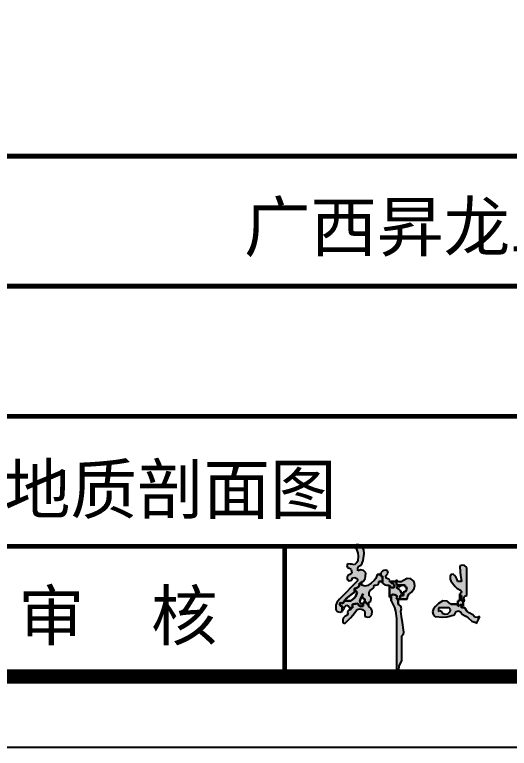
# Model space of a CAD drawing. Header units: millimetres. Extents: x -255 to 9196, y 129 to 426.
# Drawn here: x 6906.5 to 6941.5, y 129.3 to 181.1 of the extents above; entities that cross this region are included whole.
import ezdxf
from ezdxf.enums import TextEntityAlignment as Align

# ---------------------------------------------------------------- set-up
doc = ezdxf.new("R2010")
doc.units = ezdxf.units.MM
doc.layers.add('不打印', color=7, linetype='Continuous', plot=False)
doc.layers.add('地质-图框', color=7, linetype='Continuous')
doc.styles.add('LZ_PMT_LINE', font='', dxfattribs={"height": 2})
doc.styles.get("Standard").update_dxf_attribs({"font": 'simfang.ttf', "height": 2.5})
doc.styles.get('LZ_PMT_LINE').set_extended_font_data('SimSun')

# ---------------------------------------------------------------- blocks, each defined once
blk = doc.blocks.new('zhengyi')
h = blk.add_hatch(color=256)
h.dxf.hatch_style = 1
h.paths.add_polyline_path([(256.6931, 181.627), (256.7081, 181.638), (256.7147, 181.6434), (256.7166, 181.6509), (256.7133, 181.6588), (256.7264, 181.6573), (256.735, 181.6602), (256.7446, 181.6692), (256.7446, 181.6734), (256.7446, 181.6755), (256.7446, 181.6797), (256.7654, 181.6797), (256.7654, 181.7109), (256.7613, 181.7109), (256.7592, 181.7109), (256.755, 181.7109), (256.755, 181.7213), (256.7342, 181.7213), (256.7253, 181.6975), (256.7171, 181.6857), (256.6977, 181.6692), (256.679, 181.6554), (256.6628, 181.6525), (256.6404, 181.6588), (256.6404, 181.6692), (256.63, 181.6692), (256.6264, 181.6519), (256.6161, 181.6415), (256.5987, 181.638), (256.5987, 181.6276), (256.6092, 181.6276), (256.6068, 181.6236), (256.6097, 181.6176), (256.6144, 181.6171), (256.6071, 181.5928), (256.5983, 181.5802), (256.5779, 181.5651), (256.5466, 181.5651), (256.5362, 181.5651), (256.5352, 181.5558), (256.5234, 181.5499), (256.5154, 181.5546), (256.5106, 181.5466), (256.5165, 181.5348), (256.5258, 181.5338), (256.5258, 181.513), (256.5362, 181.513), (256.5387, 181.5219), (256.5409, 181.5264), (256.5466, 181.5338), (256.5547, 181.5386), (256.5665, 181.5326), (256.5675, 181.5234), (256.5883, 181.5234), (256.5883, 181.5317), (256.5883, 181.5359), (256.5883, 181.5442), (256.6007, 181.5469), (256.607, 181.5479), (256.6196, 181.5494), (256.6259, 181.537), (256.6371, 181.5314), (256.6508, 181.5338), (256.6508, 181.5442), (256.6404, 181.5442), (256.633, 181.5545), (256.6316, 181.5633), (256.6352, 181.5755), (256.6414, 181.588), (256.6443, 181.5937), (256.6436, 181.5957), (256.6508, 181.6067), (256.6446, 181.5942), (256.6443, 181.5937), (256.6489, 181.58), (256.6612, 181.5755), (256.6612, 181.5546), (256.6717, 181.5546), (256.6717, 181.5505), (256.6717, 181.5484), (256.6717, 181.5442), (256.6821, 181.5442), (256.6821, 181.5546), (256.6966, 181.563), (256.6993, 181.5846), (256.6873, 181.5963), (256.6871, 181.6149)])
h.paths.add_polyline_path([(256.6664, 181.7317), (256.6531, 181.7455), (256.6375, 181.749), (256.6196, 181.7422), (256.6185, 181.7589), (256.6254, 181.7711), (256.6404, 181.7786), (256.6503, 181.8046), (256.6535, 181.8187), (256.656, 181.8463), (256.6549, 181.8678), (256.6476, 181.881), (256.63, 181.8932), (256.6219, 181.9001), (256.6087, 181.8975), (256.6039, 181.888), (256.6016, 181.884), (256.6045, 181.8781), (256.6092, 181.8776), (256.6189, 181.8476), (256.6211, 181.831), (256.6196, 181.7995), (256.6112, 181.7911), (256.6071, 181.787), (256.5987, 181.7786), (256.5822, 181.7817), (256.5738, 181.7827), (256.5571, 181.7838), (256.553, 181.7734), (256.5573, 181.7625), (256.5675, 181.7578), (256.5804, 181.7507), (256.5831, 181.7317), (256.5727, 181.7213), (256.5602, 181.715), (256.5547, 181.7038), (256.5571, 181.6901), (256.5681, 181.6829), (256.5838, 181.6881), (256.5883, 181.7005), (256.6021, 181.7029), (256.6132, 181.6973), (256.6196, 181.6849), (256.5758, 181.6411), (256.5539, 181.6192), (256.5102, 181.5755), (256.4943, 181.5544), (256.4893, 181.5393), (256.4893, 181.513), (256.4988, 181.5011), (256.5115, 181.4975), (256.5258, 181.5025), (256.5258, 181.5338), (256.5165, 181.5348), (256.5106, 181.5466), (256.5154, 181.5546), (256.5234, 181.5499), (256.5352, 181.5558), (256.5362, 181.5651), (256.5466, 181.5651), (256.5466, 181.5755), (256.5675, 181.5921), (256.5779, 181.6005), (256.5987, 181.6171), (256.5987, 181.6276), (256.5987, 181.638), (256.6161, 181.6415), (256.6264, 181.6519), (256.63, 181.6692), (256.6404, 181.6692), (256.6404, 181.6797), (256.6446, 181.6797), (256.6467, 181.6797), (256.6508, 181.6797), (256.6621, 181.6982), (256.6657, 181.71)])
h.paths.add_polyline_path([(256.6985, 181.5185), (256.6821, 181.5338), (256.6821, 181.5442), (256.6717, 181.5442), (256.6717, 181.5484), (256.6717, 181.5505), (256.6717, 181.5546), (256.6508, 181.5546), (256.6508, 181.5442), (256.6508, 181.5338), (256.6371, 181.5314), (256.6259, 181.537), (256.6196, 181.5494), (256.607, 181.5479), (256.6007, 181.5469), (256.5883, 181.5442), (256.5883, 181.5359), (256.5883, 181.5317), (256.5883, 181.5234), (256.5779, 181.5234), (256.5779, 181.513), (256.5689, 181.5105), (256.5644, 181.5083), (256.5571, 181.5025), (256.5595, 181.4888), (256.5539, 181.4776), (256.5414, 181.4713), (256.5323, 181.4618), (256.5294, 181.4531), (256.531, 181.44), (256.5326, 181.4336), (256.5415, 181.4307), (256.5466, 181.4348), (256.5751, 181.4648), (256.5887, 181.4805), (256.6144, 181.513), (256.6331, 181.5171), (256.646, 181.5142), (256.6612, 181.5025), (256.6612, 181.49), (256.6612, 181.4838), (256.6612, 181.4713), (256.6781, 181.468), (256.6896, 181.4709), (256.7029, 181.4817), (256.7042, 181.5041)])
h.paths.add_polyline_path([(256.8718, 181.6241), (256.8647, 181.6325), (256.8488, 181.6432), (256.8542, 181.6498), (256.8617, 181.6517), (256.8696, 181.6484), (256.8696, 181.6588), (256.8488, 181.6588), (256.8488, 181.6797), (256.8175, 181.6797), (256.8175, 181.6692), (256.8249, 181.6705), (256.8314, 181.6661), (256.8331, 181.6588), (256.8373, 181.6537), (256.8343, 181.6448), (256.8279, 181.6432), (256.8239, 181.6409), (256.8181, 181.6438), (256.8175, 181.6484), (256.8071, 181.6484), (256.8071, 181.5859), (256.8175, 181.5859), (256.8175, 181.5963), (256.8242, 181.6017), (256.8299, 181.6031), (256.8383, 181.6015), (256.8485, 181.5968), (256.8529, 181.5859), (256.8488, 181.5755), (256.8696, 181.5755), (256.8696, 181.5963), (256.8779, 181.5963), (256.8821, 181.5963), (256.8904, 181.5963), (256.8904, 181.6067), (256.88, 181.6067)])
h.paths.add_polyline_path([(256.8314, 181.6661), (256.8249, 181.6705), (256.8175, 181.6692), (256.8175, 181.6797), (256.8071, 181.6797), (256.8083, 181.6871), (256.804, 181.6936), (256.7967, 181.6953), (256.7872, 181.7), (256.7845, 181.7133), (256.7915, 181.7213), (256.7984, 181.7293), (256.7958, 181.7426), (256.7863, 181.7474), (256.7726, 181.7445), (256.7655, 181.7409), (256.755, 181.7317), (256.755, 181.7109), (256.7592, 181.7109), (256.7613, 181.7109), (256.7654, 181.7109), (256.7654, 181.6797), (256.7654, 181.6692), (256.78, 181.6601), (256.79, 181.6576), (256.8071, 181.6588), (256.8071, 181.6484), (256.8175, 181.6484), (256.8181, 181.6438), (256.8239, 181.6409), (256.8279, 181.6432), (256.8343, 181.6448), (256.8373, 181.6537), (256.8331, 181.6588)])
h.paths.add_polyline_path([(256.9529, 181.6797), (256.9333, 181.6953), (256.9124, 181.697), (256.8904, 181.6849), (256.8757, 181.6768), (256.8611, 181.6786), (256.8488, 181.6901), (256.8488, 181.6588), (256.9009, 181.6588), (256.8985, 181.6548), (256.9014, 181.6489), (256.9061, 181.6484), (256.9101, 181.635), (256.9036, 181.622), (256.8904, 181.6171), (256.8904, 181.6067), (256.8904, 181.5963), (256.8821, 181.5963), (256.8779, 181.5963), (256.8696, 181.5963), (256.8696, 181.5755), (256.9113, 181.5755), (256.9168, 181.5943), (256.9228, 181.6039), (256.9373, 181.6171), (256.9534, 181.6373), (256.9577, 181.6543)])
h.paths.add_polyline_path([(256.8792, 181.5198), (256.8738, 181.5341), (256.8592, 181.5442), (256.8592, 181.5755), (256.8488, 181.5755), (256.8529, 181.5859), (256.8485, 181.5968), (256.8383, 181.6015), (256.8299, 181.6031), (256.8242, 181.6017), (256.8175, 181.5963), (256.8175, 181.5859), (256.8175, 181.5651), (256.8372, 181.5262), (256.8438, 181.5041), (256.8488, 181.4609), (256.8488, 181.3234), (256.8488, 181.2546), (256.8488, 181.1171), (256.8571, 181.1171), (256.8613, 181.1171), (256.8696, 181.1171), (256.8621, 181.1541), (256.8646, 181.1764), (256.88, 181.2108), (256.88, 181.2692), (256.88, 181.2983), (256.88, 181.3567), (256.8899, 181.3682), (256.8928, 181.3782), (256.8904, 181.3932), (256.8842, 181.4369), (256.8811, 181.4588), (256.8748, 181.5025)])
h.paths.add_polyline_path([(257.2342, 181.5442), (257.2259, 181.54), (257.2217, 181.538), (257.2134, 181.5338), (257.2134, 181.5442), (257.1717, 181.5442), (257.1488, 181.5623), (257.1241, 181.5641), (257.0988, 181.5494), (257.0863, 181.5369), (257.08, 181.5307), (257.0675, 181.5182), (257.0634, 181.4994), (257.0663, 181.4865), (257.078, 181.4713), (257.1239, 181.4678), (257.1481, 181.47), (257.1926, 181.4817), (257.1967, 181.49), (257.1988, 181.4942), (257.203, 181.5025), (257.2168, 181.5049), (257.2279, 181.4994), (257.2342, 181.4869), (257.261, 181.4733), (257.2739, 181.4647), (257.2967, 181.4452), (257.3081, 181.4409), (257.3137, 181.4376), (257.3228, 181.4296), (257.3311, 181.4463), (257.3353, 181.4546), (257.3436, 181.4713), (257.3275, 181.4654), (257.3134, 181.4689), (257.302, 181.4817), (257.2796, 181.493), (257.269, 181.5025), (257.2551, 181.5234), (257.2467, 181.5234), (257.2426, 181.5234), (257.2342, 181.5234)])
h.paths.add_polyline_path([(257.1677, 181.5176), (257.1695, 181.5106), (257.1665, 181.5025), (257.1531, 181.4888), (257.1376, 181.4853), (257.1196, 181.4921), (257.1186, 181.5014), (257.1068, 181.5073), (257.0988, 181.5025), (257.0988, 181.5109), (257.0988, 181.515), (257.0988, 181.5234), (257.1238, 181.5234), (257.1363, 181.5234), (257.1613, 181.5234)], flags=16)
h.paths.add_polyline_path([(257.2655, 181.663), (257.2655, 181.6963), (257.2655, 181.763), (257.2522, 181.7738), (257.2407, 181.7767), (257.2238, 181.7734), (257.2268, 181.7358), (257.2289, 181.717), (257.2342, 181.6797), (257.2259, 181.6797), (257.2217, 181.6797), (257.2134, 181.6797), (257.2078, 181.6955), (257.2034, 181.7033), (257.1926, 181.7161), (257.1845, 181.7231), (257.1712, 181.7204), (257.1665, 181.7109), (257.1673, 181.6931), (257.171, 181.6831), (257.1821, 181.6692), (257.1979, 181.6497), (257.2078, 181.6409), (257.229, 181.6276), (257.2347, 181.6211), (257.2319, 181.6097), (257.2238, 181.6067), (257.2238, 181.5963), (257.2342, 181.5963), (257.2342, 181.5838), (257.2342, 181.5776), (257.2342, 181.5651), (257.2551, 181.5651), (257.2479, 181.5761), (257.2531, 181.5918), (257.2655, 181.5963)])
h.paths.add_polyline_path([(257.2447, 181.5651), (257.2342, 181.5651), (257.2342, 181.5776), (257.2342, 181.5838), (257.2342, 181.5963), (257.2238, 181.5963), (257.2238, 181.5651), (257.2197, 181.5651), (257.2176, 181.5651), (257.2134, 181.5651), (257.2134, 181.5338), (257.2217, 181.538), (257.2259, 181.54), (257.2342, 181.5442), (257.2342, 181.5338), (257.2447, 181.5338)])
for p, q in [((256.6087, 181.8975), (256.6039, 181.888)), ((256.6219, 181.9001), (256.6087, 181.8975)), ((256.63, 181.8932), (256.6219, 181.9001)), ((256.6039, 181.888), (256.6016, 181.884)), ((256.6016, 181.884), (256.6045, 181.8781)), ((256.6045, 181.8781), (256.6092, 181.8776)), ((256.6092, 181.8776), (256.6189, 181.8476)), ((256.6476, 181.881), (256.63, 181.8932)), ((256.6549, 181.8678), (256.6476, 181.881)), ((256.656, 181.8463), (256.6549, 181.8678)), ((256.6189, 181.8476), (256.6211, 181.831)), ((256.6211, 181.831), (256.6196, 181.7995)), ((256.6503, 181.8046), (256.6535, 181.8187)), ((256.6535, 181.8187), (256.656, 181.8463)), ((256.5571, 181.7838), (256.553, 181.7734)), ((256.553, 181.7734), (256.5573, 181.7625)), ((256.5738, 181.7827), (256.5571, 181.7838)), ((256.5822, 181.7817), (256.5738, 181.7827)), ((256.5987, 181.7786), (256.5822, 181.7817)), ((256.6071, 181.787), (256.5987, 181.7786)), ((256.6112, 181.7911), (256.6071, 181.787)), ((256.6196, 181.7995), (256.6112, 181.7911)), ((256.6185, 181.7589), (256.6254, 181.7711)), ((256.6254, 181.7711), (256.6404, 181.7786)), ((256.6404, 181.7786), (256.6503, 181.8046)), ((257.2407, 181.7767), (257.2238, 181.7734)), ((257.2238, 181.7734), (257.2268, 181.7358)), ((257.2522, 181.7738), (257.2407, 181.7767)), ((257.2655, 181.763), (257.2522, 181.7738)), ((256.5573, 181.7625), (256.5675, 181.7578)), ((256.5675, 181.7578), (256.5804, 181.7507)), ((256.5831, 181.7317), (256.5727, 181.7213)), ((256.5804, 181.7507), (256.5831, 181.7317)), ((256.6196, 181.7422), (256.6185, 181.7589)), ((256.6375, 181.749), (256.6196, 181.7422)), ((256.6531, 181.7455), (256.6375, 181.749)), ((256.6664, 181.7317), (256.6531, 181.7455)), ((256.6657, 181.71), (256.6664, 181.7317)), ((256.7655, 181.7409), (256.755, 181.7317)), ((256.755, 181.7317), (256.755, 181.7109)), ((256.755, 181.7109), (256.755, 181.7317)), ((256.755, 181.7317), (256.755, 181.7109)), ((256.7726, 181.7445), (256.7655, 181.7409)), ((256.7863, 181.7474), (256.7726, 181.7445)), ((256.7958, 181.7426), (256.7863, 181.7474)), ((256.7915, 181.7213), (256.7984, 181.7293)), ((256.7984, 181.7293), (256.7958, 181.7426)), ((257.1845, 181.7231), (257.1712, 181.7204)), ((257.1926, 181.7161), (257.1845, 181.7231)), ((257.2268, 181.7358), (257.2289, 181.717)), ((257.2655, 181.6963), (257.2655, 181.763)), ((256.5602, 181.715), (256.5547, 181.7038)), ((256.5547, 181.7038), (256.5571, 181.6901)), ((256.5571, 181.6901), (256.5681, 181.6829)), ((256.5727, 181.7213), (256.5602, 181.715)), ((256.5681, 181.6829), (256.5838, 181.6881)), ((256.6196, 181.6849), (256.5758, 181.6411)), ((256.5838, 181.6881), (256.5883, 181.7005)), ((256.5883, 181.7005), (256.6021, 181.7029)), ((256.6021, 181.7029), (256.6132, 181.6973)), ((256.6132, 181.6973), (256.6196, 181.6849)), ((256.6404, 181.6692), (256.6404, 181.6797)), ((256.6404, 181.6797), (256.6404, 181.6692)), ((256.6404, 181.6692), (256.6404, 181.6797)), ((256.6404, 181.6797), (256.6446, 181.6797)), ((256.6446, 181.6797), (256.6467, 181.6797)), ((256.6467, 181.6797), (256.6508, 181.6797)), ((256.6508, 181.6797), (256.6621, 181.6982)), ((256.6621, 181.6982), (256.6657, 181.71)), ((256.7171, 181.6857), (256.6977, 181.6692)), ((256.7253, 181.6975), (256.7171, 181.6857)), ((256.7342, 181.7213), (256.7253, 181.6975)), ((256.755, 181.7213), (256.7342, 181.7213)), ((256.7342, 181.7213), (256.755, 181.7213)), ((256.755, 181.7213), (256.7342, 181.7213)), ((256.7446, 181.6755), (256.7446, 181.6797)), ((256.7446, 181.6797), (256.7654, 181.6797)), ((256.7654, 181.6797), (256.7446, 181.6797)), ((256.7446, 181.6797), (256.7654, 181.6797)), ((256.755, 181.7109), (256.755, 181.7213)), ((256.755, 181.7213), (256.755, 181.7109)), ((256.755, 181.7109), (256.755, 181.7213)), ((256.755, 181.7109), (256.7592, 181.7109)), ((256.7592, 181.7109), (256.755, 181.7109)), ((256.7592, 181.7109), (256.7613, 181.7109)), ((256.7613, 181.7109), (256.7592, 181.7109)), ((256.7613, 181.7109), (256.7654, 181.7109)), ((256.7654, 181.7109), (256.7613, 181.7109)), ((256.7654, 181.7109), (256.7654, 181.6692)), ((256.7654, 181.6692), (256.7654, 181.7109)), ((256.7654, 181.7109), (256.7654, 181.6692)), ((256.7654, 181.6797), (256.7654, 181.7109)), ((256.7654, 181.7109), (256.7654, 181.6797)), ((256.7654, 181.6797), (256.7654, 181.7109)), ((256.7845, 181.7133), (256.7915, 181.7213)), ((256.7872, 181.7), (256.7845, 181.7133)), ((256.7967, 181.6953), (256.7872, 181.7)), ((256.804, 181.6936), (256.7967, 181.6953)), ((256.8083, 181.6871), (256.804, 181.6936)), ((256.8071, 181.6797), (256.8083, 181.6871)), ((256.8175, 181.6797), (256.8071, 181.6797)), ((256.8071, 181.6797), (256.8175, 181.6797)), ((256.8175, 181.6797), (256.8071, 181.6797)), ((256.8488, 181.6797), (256.8175, 181.6797)), ((256.8175, 181.6797), (256.8488, 181.6797)), ((256.8488, 181.6797), (256.8175, 181.6797)), ((256.8175, 181.6797), (256.8175, 181.6692)), ((256.8175, 181.6692), (256.8175, 181.6797)), ((256.8175, 181.6797), (256.8175, 181.6692)), ((256.8175, 181.6692), (256.8175, 181.6797)), ((256.8175, 181.6797), (256.8175, 181.6692)), ((256.8175, 181.6692), (256.8175, 181.6797)), ((256.8611, 181.6786), (256.8488, 181.6901)), ((256.8488, 181.6901), (256.8488, 181.6588)), ((256.8488, 181.6588), (256.8488, 181.6901)), ((256.8488, 181.6901), (256.8488, 181.6588)), ((256.8488, 181.6588), (256.8488, 181.6797)), ((256.8488, 181.6797), (256.8488, 181.6588)), ((256.8488, 181.6588), (256.8488, 181.6797)), ((256.8904, 181.6849), (256.8757, 181.6768)), ((256.9124, 181.697), (256.8904, 181.6849)), ((256.9333, 181.6953), (256.9124, 181.697)), ((256.9529, 181.6797), (256.9333, 181.6953)), ((256.9577, 181.6543), (256.9529, 181.6797)), ((257.1712, 181.7204), (257.1665, 181.7109)), ((257.1665, 181.7109), (257.1673, 181.6931)), ((257.1673, 181.6931), (257.171, 181.6831)), ((257.171, 181.6831), (257.1821, 181.6692)), ((257.2034, 181.7033), (257.1926, 181.7161)), ((257.2078, 181.6955), (257.2034, 181.7033)), ((257.2134, 181.6797), (257.2078, 181.6955)), ((257.2217, 181.6797), (257.2134, 181.6797)), ((257.2259, 181.6797), (257.2217, 181.6797)), ((257.2342, 181.6797), (257.2259, 181.6797)), ((257.2289, 181.717), (257.2342, 181.6797)), ((257.2655, 181.663), (257.2655, 181.6963)), ((256.5758, 181.6411), (256.5539, 181.6192)), ((256.6161, 181.6415), (256.5987, 181.638)), ((256.5987, 181.638), (256.6161, 181.6415)), ((256.5987, 181.638), (256.5987, 181.6276)), ((256.5987, 181.6276), (256.5987, 181.638)), ((256.5987, 181.638), (256.5987, 181.6276)), ((256.5987, 181.6171), (256.5987, 181.638)), ((256.5987, 181.638), (256.5987, 181.6171)), ((256.5987, 181.6171), (256.5987, 181.638)), ((256.6264, 181.6519), (256.6161, 181.6415)), ((256.6161, 181.6415), (256.6264, 181.6519)), ((256.63, 181.6692), (256.6264, 181.6519)), ((256.6264, 181.6519), (256.63, 181.6692)), ((256.6404, 181.6692), (256.63, 181.6692)), ((256.63, 181.6692), (256.6404, 181.6692)), ((256.6404, 181.6692), (256.63, 181.6692)), ((256.63, 181.6692), (256.6404, 181.6692)), ((256.6404, 181.6692), (256.63, 181.6692)), ((256.63, 181.6692), (256.6404, 181.6692)), ((256.6404, 181.6588), (256.6404, 181.6692)), ((256.6404, 181.6692), (256.6404, 181.6588)), ((256.6404, 181.6588), (256.6404, 181.6692)), ((256.6628, 181.6525), (256.6404, 181.6588)), ((256.679, 181.6554), (256.6628, 181.6525)), ((256.6977, 181.6692), (256.679, 181.6554)), ((256.6931, 181.627), (256.7081, 181.638)), ((256.7081, 181.638), (256.7147, 181.6434)), ((256.7166, 181.6509), (256.7133, 181.6588)), ((256.7133, 181.6588), (256.7264, 181.6573)), ((256.7147, 181.6434), (256.7166, 181.6509)), ((256.7264, 181.6573), (256.735, 181.6602)), ((256.735, 181.6602), (256.7446, 181.6692)), ((256.7446, 181.6734), (256.7446, 181.6755)), ((256.7446, 181.6692), (256.7446, 181.6734)), ((256.7654, 181.6692), (256.78, 181.6601)), ((256.78, 181.6601), (256.79, 181.6576)), ((256.79, 181.6576), (256.8071, 181.6588)), ((256.8071, 181.6588), (256.8071, 181.6484)), ((256.8071, 181.6484), (256.8071, 181.6588)), ((256.8071, 181.6588), (256.8071, 181.6484)), ((256.8175, 181.6484), (256.8071, 181.6484)), ((256.8071, 181.6484), (256.8175, 181.6484)), ((256.8175, 181.6484), (256.8071, 181.6484)), ((256.8071, 181.6484), (256.8071, 181.5859)), ((256.8071, 181.5859), (256.8071, 181.6484)), ((256.8071, 181.6484), (256.8071, 181.5859)), ((256.8071, 181.6484), (256.8175, 181.6484)), ((256.8175, 181.6484), (256.8071, 181.6484)), ((256.8071, 181.6484), (256.8175, 181.6484)), ((256.8175, 181.6692), (256.8249, 181.6705)), ((256.8249, 181.6705), (256.8175, 181.6692)), ((256.8181, 181.6438), (256.8175, 181.6484)), ((256.8175, 181.6484), (256.8181, 181.6438)), ((256.8239, 181.6409), (256.8181, 181.6438)), ((256.8181, 181.6438), (256.8239, 181.6409)), ((256.8279, 181.6432), (256.8239, 181.6409)), ((256.8239, 181.6409), (256.8279, 181.6432)), ((256.8249, 181.6705), (256.8314, 181.6661)), ((256.8314, 181.6661), (256.8249, 181.6705)), ((256.8343, 181.6448), (256.8279, 181.6432)), ((256.8279, 181.6432), (256.8343, 181.6448)), ((256.8314, 181.6661), (256.8331, 181.6588)), ((256.8331, 181.6588), (256.8314, 181.6661)), ((256.8331, 181.6588), (256.8373, 181.6537)), ((256.8373, 181.6537), (256.8331, 181.6588)), ((256.8373, 181.6537), (256.8343, 181.6448)), ((256.8343, 181.6448), (256.8373, 181.6537)), ((256.8696, 181.6588), (256.8488, 181.6588)), ((256.8488, 181.6588), (256.8696, 181.6588)), ((256.8696, 181.6588), (256.8488, 181.6588)), ((256.8488, 181.6588), (256.9009, 181.6588)), ((256.9009, 181.6588), (256.8488, 181.6588)), ((256.8488, 181.6588), (256.9009, 181.6588)), ((256.8488, 181.6432), (256.8542, 181.6498)), ((256.8542, 181.6498), (256.8488, 181.6432)), ((256.8647, 181.6325), (256.8488, 181.6432)), ((256.8488, 181.6432), (256.8647, 181.6325)), ((256.8542, 181.6498), (256.8617, 181.6517)), ((256.8617, 181.6517), (256.8542, 181.6498)), ((256.8757, 181.6768), (256.8611, 181.6786)), ((256.8617, 181.6517), (256.8696, 181.6484)), ((256.8696, 181.6484), (256.8617, 181.6517)), ((256.8696, 181.6484), (256.8696, 181.6588)), ((256.8696, 181.6588), (256.8696, 181.6484)), ((256.8696, 181.6484), (256.8696, 181.6588)), ((256.9009, 181.6588), (256.8696, 181.6588)), ((256.8696, 181.6588), (256.9009, 181.6588)), ((256.9009, 181.6588), (256.8696, 181.6588)), ((256.8696, 181.6588), (256.8696, 181.6484)), ((256.8696, 181.6484), (256.8696, 181.6588)), ((256.8696, 181.6588), (256.8696, 181.6484)), ((256.9009, 181.6588), (256.8985, 181.6548)), ((256.8985, 181.6548), (256.9009, 181.6588)), ((256.8985, 181.6548), (256.9014, 181.6489)), ((256.9014, 181.6489), (256.8985, 181.6548)), ((256.9014, 181.6489), (256.9061, 181.6484)), ((256.9061, 181.6484), (256.9014, 181.6489)), ((256.9061, 181.6484), (256.9101, 181.635)), ((256.9101, 181.635), (256.9061, 181.6484)), ((256.9373, 181.6171), (256.9534, 181.6373)), ((256.9534, 181.6373), (256.9577, 181.6543)), ((257.1821, 181.6692), (257.1979, 181.6497)), ((257.1979, 181.6497), (257.2078, 181.6409)), ((257.2078, 181.6409), (257.229, 181.6276)), ((257.2655, 181.5963), (257.2655, 181.663)), ((256.5539, 181.6192), (256.5102, 181.5755)), ((256.5675, 181.5921), (256.5779, 181.6005)), ((256.5779, 181.6005), (256.5675, 181.5921)), ((256.5779, 181.6005), (256.5987, 181.6171)), ((256.5987, 181.6171), (256.5779, 181.6005)), ((256.6071, 181.5928), (256.5983, 181.5802)), ((256.5983, 181.5802), (256.6071, 181.5928)), ((256.5987, 181.6276), (256.6092, 181.6276)), ((256.6092, 181.6276), (256.5987, 181.6276)), ((256.5987, 181.6276), (256.6092, 181.6276)), ((256.6092, 181.6276), (256.5987, 181.6276)), ((256.5987, 181.6276), (256.6092, 181.6276)), ((256.6092, 181.6276), (256.5987, 181.6276)), ((256.5987, 181.6276), (256.5987, 181.6171)), ((256.5987, 181.6171), (256.5987, 181.6276)), ((256.5987, 181.6276), (256.5987, 181.6171)), ((256.6092, 181.6276), (256.6068, 181.6236)), ((256.6068, 181.6236), (256.6092, 181.6276)), ((256.6068, 181.6236), (256.6097, 181.6176)), ((256.6097, 181.6176), (256.6068, 181.6236)), ((256.6144, 181.6171), (256.6071, 181.5928)), ((256.6071, 181.5928), (256.6144, 181.6171)), ((256.6097, 181.6176), (256.6144, 181.6171)), ((256.6144, 181.6171), (256.6097, 181.6176)), ((256.6414, 181.588), (256.6446, 181.5942)), ((256.6446, 181.5942), (256.6414, 181.588)), ((256.6508, 181.6067), (256.6436, 181.5957)), ((256.6436, 181.5957), (256.6508, 181.6067)), ((256.6436, 181.5957), (256.6489, 181.58)), ((256.6489, 181.58), (256.6436, 181.5957)), ((256.6446, 181.5942), (256.6508, 181.6067)), ((256.6508, 181.6067), (256.6446, 181.5942)), ((256.6871, 181.6149), (256.6931, 181.627)), ((256.6873, 181.5963), (256.6871, 181.6149)), ((256.6993, 181.5846), (256.6873, 181.5963)), ((256.8242, 181.6017), (256.8175, 181.5963)), ((256.8175, 181.5963), (256.8242, 181.6017)), ((256.8175, 181.5963), (256.8175, 181.5651)), ((256.8175, 181.5651), (256.8175, 181.5963)), ((256.8175, 181.5963), (256.8175, 181.5651)), ((256.8175, 181.5859), (256.8175, 181.5963)), ((256.8175, 181.5963), (256.8175, 181.5859)), ((256.8175, 181.5859), (256.8175, 181.5963)), ((256.8299, 181.6031), (256.8242, 181.6017)), ((256.8242, 181.6017), (256.8299, 181.6031)), ((256.8383, 181.6015), (256.8299, 181.6031)), ((256.8299, 181.6031), (256.8383, 181.6015)), ((256.8485, 181.5968), (256.8383, 181.6015)), ((256.8383, 181.6015), (256.8485, 181.5968)), ((256.8529, 181.5859), (256.8485, 181.5968)), ((256.8485, 181.5968), (256.8529, 181.5859)), ((256.8718, 181.6241), (256.8647, 181.6325)), ((256.8647, 181.6325), (256.8718, 181.6241)), ((256.8696, 181.5755), (256.8696, 181.5963)), ((256.8696, 181.5963), (256.8696, 181.5755)), ((256.8696, 181.5755), (256.8696, 181.5963)), ((256.8696, 181.5963), (256.8779, 181.5963)), ((256.8779, 181.5963), (256.8696, 181.5963)), ((256.8696, 181.5963), (256.8696, 181.5755)), ((256.8696, 181.5755), (256.8696, 181.5963)), ((256.8696, 181.5963), (256.8696, 181.5755)), ((256.88, 181.6067), (256.8718, 181.6241)), ((256.8718, 181.6241), (256.88, 181.6067)), ((256.8779, 181.5963), (256.8821, 181.5963)), ((256.8821, 181.5963), (256.8779, 181.5963)), ((256.8904, 181.6067), (256.88, 181.6067)), ((256.88, 181.6067), (256.8904, 181.6067)), ((256.8904, 181.6067), (256.88, 181.6067)), ((256.88, 181.6067), (256.8904, 181.6067)), ((256.8904, 181.6067), (256.88, 181.6067)), ((256.88, 181.6067), (256.8904, 181.6067)), ((256.8821, 181.5963), (256.8904, 181.5963)), ((256.8904, 181.5963), (256.8821, 181.5963)), ((256.9036, 181.622), (256.8904, 181.6171)), ((256.8904, 181.6171), (256.9036, 181.622)), ((256.8904, 181.6171), (256.8904, 181.5963)), ((256.8904, 181.5963), (256.8904, 181.6171)), ((256.8904, 181.6171), (256.8904, 181.5963)), ((256.8904, 181.6067), (256.8904, 181.6171)), ((256.8904, 181.6171), (256.8904, 181.6067)), ((256.8904, 181.6067), (256.8904, 181.6171)), ((256.8904, 181.5963), (256.8904, 181.6067)), ((256.8904, 181.6067), (256.8904, 181.5963)), ((256.8904, 181.5963), (256.8904, 181.6067)), ((256.9101, 181.635), (256.9036, 181.622)), ((256.9036, 181.622), (256.9101, 181.635)), ((256.9113, 181.5755), (256.9168, 181.5943)), ((256.9168, 181.5943), (256.9228, 181.6039)), ((256.9228, 181.6039), (256.9373, 181.6171)), ((257.2319, 181.6097), (257.2238, 181.6067)), ((257.2238, 181.6067), (257.2238, 181.5963)), ((257.2238, 181.5963), (257.2238, 181.6067)), ((257.2238, 181.6067), (257.2238, 181.5963)), ((257.2342, 181.5963), (257.2238, 181.5963)), ((257.2238, 181.5963), (257.2342, 181.5963)), ((257.2342, 181.5963), (257.2238, 181.5963)), ((257.2238, 181.5963), (257.2238, 181.5651)), ((257.2238, 181.5651), (257.2238, 181.5963)), ((257.2238, 181.5963), (257.2238, 181.5651)), ((257.2238, 181.5963), (257.2342, 181.5963)), ((257.2342, 181.5963), (257.2238, 181.5963)), ((257.2238, 181.5963), (257.2342, 181.5963)), ((257.229, 181.6276), (257.2347, 181.6211)), ((257.2347, 181.6211), (257.2319, 181.6097)), ((257.2342, 181.5838), (257.2342, 181.5963)), ((257.2342, 181.5963), (257.2342, 181.5838)), ((257.2531, 181.5918), (257.2655, 181.5963)), ((256.4943, 181.5544), (256.4893, 181.5393)), ((256.5102, 181.5755), (256.4943, 181.5544)), ((256.5154, 181.5546), (256.5106, 181.5466)), ((256.5106, 181.5466), (256.5154, 181.5546)), ((256.5234, 181.5499), (256.5154, 181.5546)), ((256.5154, 181.5546), (256.5234, 181.5499)), ((256.5352, 181.5558), (256.5234, 181.5499)), ((256.5234, 181.5499), (256.5352, 181.5558)), ((256.5362, 181.5651), (256.5352, 181.5558)), ((256.5352, 181.5558), (256.5362, 181.5651)), ((256.5779, 181.5651), (256.5362, 181.5651)), ((256.5362, 181.5651), (256.5779, 181.5651)), ((256.5779, 181.5651), (256.5362, 181.5651)), ((256.5362, 181.5651), (256.5466, 181.5651)), ((256.5466, 181.5651), (256.5362, 181.5651)), ((256.5362, 181.5651), (256.5466, 181.5651)), ((256.5466, 181.5755), (256.5675, 181.5921)), ((256.5675, 181.5921), (256.5466, 181.5755)), ((256.5466, 181.5651), (256.5466, 181.5755)), ((256.5466, 181.5755), (256.5466, 181.5651)), ((256.5466, 181.5651), (256.5466, 181.5755)), ((256.5466, 181.5755), (256.5466, 181.5651)), ((256.5466, 181.5651), (256.5466, 181.5755)), ((256.5466, 181.5755), (256.5466, 181.5651)), ((256.5466, 181.5651), (256.5779, 181.5651)), ((256.5779, 181.5651), (256.5466, 181.5651)), ((256.5466, 181.5651), (256.5779, 181.5651)), ((256.5983, 181.5802), (256.5779, 181.5651)), ((256.5779, 181.5651), (256.5983, 181.5802)), ((256.607, 181.5479), (256.6196, 181.5494)), ((256.6196, 181.5494), (256.607, 181.5479)), ((256.6196, 181.5494), (256.6259, 181.537)), ((256.6259, 181.537), (256.6196, 181.5494)), ((256.6316, 181.5633), (256.6352, 181.5755)), ((256.6352, 181.5755), (256.6316, 181.5633)), ((256.633, 181.5545), (256.6316, 181.5633)), ((256.6316, 181.5633), (256.633, 181.5545)), ((256.6404, 181.5442), (256.633, 181.5545)), ((256.633, 181.5545), (256.6404, 181.5442)), ((256.6352, 181.5755), (256.6414, 181.588)), ((256.6414, 181.588), (256.6352, 181.5755)), ((256.6489, 181.58), (256.6612, 181.5755)), ((256.6612, 181.5755), (256.6489, 181.58)), ((256.6717, 181.5546), (256.6508, 181.5546)), ((256.6508, 181.5546), (256.6717, 181.5546)), ((256.6717, 181.5546), (256.6508, 181.5546)), ((256.6508, 181.5546), (256.6508, 181.5338)), ((256.6508, 181.5338), (256.6508, 181.5546)), ((256.6508, 181.5546), (256.6508, 181.5338)), ((256.6508, 181.5442), (256.6508, 181.5546)), ((256.6508, 181.5546), (256.6508, 181.5442)), ((256.6508, 181.5442), (256.6508, 181.5546)), ((256.6508, 181.5546), (256.6612, 181.5546)), ((256.6612, 181.5546), (256.6508, 181.5546)), ((256.6508, 181.5546), (256.6612, 181.5546)), ((256.6612, 181.5755), (256.6612, 181.5546)), ((256.6612, 181.5546), (256.6612, 181.5755)), ((256.6612, 181.5755), (256.6612, 181.5546)), ((256.6612, 181.5546), (256.6612, 181.5755)), ((256.6612, 181.5755), (256.6612, 181.5546)), ((256.6612, 181.5546), (256.6612, 181.5755)), ((256.6612, 181.5546), (256.6717, 181.5546)), ((256.6717, 181.5546), (256.6612, 181.5546)), ((256.6612, 181.5546), (256.6717, 181.5546)), ((256.6717, 181.5546), (256.6717, 181.5505)), ((256.6717, 181.5505), (256.6717, 181.5546)), ((256.6717, 181.5505), (256.6717, 181.5484)), ((256.6717, 181.5484), (256.6717, 181.5505)), ((256.6821, 181.5546), (256.6966, 181.563)), ((256.6821, 181.5442), (256.6821, 181.5546)), ((256.6821, 181.5546), (256.6821, 181.5442)), ((256.6821, 181.5442), (256.6821, 181.5546)), ((256.6966, 181.563), (256.6993, 181.5846)), ((256.8071, 181.5859), (256.8175, 181.5859)), ((256.8175, 181.5859), (256.8071, 181.5859)), ((256.8071, 181.5859), (256.8175, 181.5859)), ((256.8175, 181.5651), (256.8372, 181.5262)), ((256.8488, 181.5755), (256.8529, 181.5859)), ((256.8529, 181.5859), (256.8488, 181.5755)), ((256.8592, 181.5755), (256.8488, 181.5755)), ((256.8488, 181.5755), (256.8592, 181.5755)), ((256.8592, 181.5755), (256.8488, 181.5755)), ((256.8488, 181.5755), (256.8696, 181.5755)), ((256.8696, 181.5755), (256.8488, 181.5755)), ((256.8488, 181.5755), (256.8696, 181.5755)), ((256.8592, 181.5442), (256.8592, 181.5755)), ((256.8592, 181.5755), (256.8592, 181.5442)), ((256.8592, 181.5442), (256.8592, 181.5755)), ((256.8696, 181.5755), (256.9113, 181.5755)), ((256.9113, 181.5755), (256.8696, 181.5755)), ((256.8696, 181.5755), (256.9113, 181.5755)), ((257.0988, 181.5494), (257.0863, 181.5369)), ((257.1241, 181.5641), (257.0988, 181.5494)), ((257.1488, 181.5623), (257.1241, 181.5641)), ((257.1717, 181.5442), (257.1488, 181.5623)), ((257.2176, 181.5651), (257.2134, 181.5651)), ((257.2134, 181.5651), (257.2134, 181.5338)), ((257.2134, 181.5338), (257.2134, 181.5651)), ((257.2134, 181.5651), (257.2134, 181.5338)), ((257.2197, 181.5651), (257.2176, 181.5651)), ((257.2238, 181.5651), (257.2197, 181.5651)), ((257.2342, 181.5776), (257.2342, 181.5838)), ((257.2342, 181.5838), (257.2342, 181.5776)), ((257.2342, 181.5651), (257.2342, 181.5776)), ((257.2342, 181.5776), (257.2342, 181.5651)), ((257.2447, 181.5651), (257.2342, 181.5651)), ((257.2342, 181.5651), (257.2447, 181.5651)), ((257.2447, 181.5651), (257.2342, 181.5651)), ((257.2342, 181.5651), (257.2551, 181.5651)), ((257.2551, 181.5651), (257.2342, 181.5651)), ((257.2342, 181.5651), (257.2551, 181.5651)), ((257.2447, 181.5338), (257.2447, 181.5651)), ((257.2447, 181.5651), (257.2447, 181.5338)), ((257.2447, 181.5338), (257.2447, 181.5651)), ((257.2479, 181.5761), (257.2531, 181.5918)), ((257.2551, 181.5651), (257.2479, 181.5761)), ((256.4893, 181.5393), (256.4893, 181.513)), ((256.4893, 181.513), (256.4988, 181.5011)), ((256.5106, 181.5466), (256.5165, 181.5348)), ((256.5165, 181.5348), (256.5106, 181.5466)), ((256.5165, 181.5348), (256.5258, 181.5338)), ((256.5258, 181.5338), (256.5165, 181.5348)), ((256.5258, 181.5338), (256.5258, 181.513)), ((256.5258, 181.513), (256.5258, 181.5338)), ((256.5258, 181.5338), (256.5258, 181.513)), ((256.5258, 181.5025), (256.5258, 181.5338)), ((256.5258, 181.5338), (256.5258, 181.5025)), ((256.5258, 181.5025), (256.5258, 181.5338)), ((256.5258, 181.513), (256.5362, 181.513)), ((256.5362, 181.513), (256.5258, 181.513)), ((256.5258, 181.513), (256.5362, 181.513)), ((256.5362, 181.513), (256.5387, 181.5219)), ((256.5387, 181.5219), (256.5409, 181.5264)), ((256.5409, 181.5264), (256.5466, 181.5338)), ((256.5466, 181.5338), (256.5547, 181.5386)), ((256.5547, 181.5386), (256.5665, 181.5326)), ((256.5644, 181.5083), (256.5571, 181.5025)), ((256.5689, 181.5105), (256.5644, 181.5083)), ((256.5665, 181.5326), (256.5675, 181.5234)), ((256.5675, 181.5234), (256.5883, 181.5234)), ((256.5883, 181.5234), (256.5675, 181.5234)), ((256.5675, 181.5234), (256.5883, 181.5234)), ((256.5779, 181.513), (256.5689, 181.5105)), ((256.5883, 181.5234), (256.5779, 181.5234)), ((256.5779, 181.5234), (256.5883, 181.5234)), ((256.5883, 181.5234), (256.5779, 181.5234)), ((256.5779, 181.5234), (256.5779, 181.513)), ((256.5779, 181.513), (256.5779, 181.5234)), ((256.5779, 181.5234), (256.5779, 181.513)), ((256.5883, 181.5442), (256.6007, 181.5469)), ((256.6007, 181.5469), (256.5883, 181.5442)), ((256.5883, 181.5359), (256.5883, 181.5442)), ((256.5883, 181.5442), (256.5883, 181.5359)), ((256.5883, 181.5317), (256.5883, 181.5359)), ((256.5883, 181.5359), (256.5883, 181.5317)), ((256.5883, 181.5234), (256.5883, 181.5317)), ((256.5883, 181.5317), (256.5883, 181.5234)), ((256.5887, 181.4805), (256.6144, 181.513)), ((256.6007, 181.5469), (256.607, 181.5479)), ((256.607, 181.5479), (256.6007, 181.5469)), ((256.6144, 181.513), (256.6331, 181.5171)), ((256.6259, 181.537), (256.6371, 181.5314)), ((256.6371, 181.5314), (256.6259, 181.537)), ((256.6331, 181.5171), (256.646, 181.5142)), ((256.6371, 181.5314), (256.6508, 181.5338)), ((256.6508, 181.5338), (256.6371, 181.5314)), ((256.6508, 181.5442), (256.6404, 181.5442)), ((256.6404, 181.5442), (256.6508, 181.5442)), ((256.6508, 181.5442), (256.6404, 181.5442)), ((256.6404, 181.5442), (256.6508, 181.5442)), ((256.6508, 181.5442), (256.6404, 181.5442)), ((256.6404, 181.5442), (256.6508, 181.5442)), ((256.646, 181.5142), (256.6612, 181.5025)), ((256.6508, 181.5338), (256.6508, 181.5442)), ((256.6508, 181.5442), (256.6508, 181.5338)), ((256.6508, 181.5338), (256.6508, 181.5442)), ((256.6717, 181.5484), (256.6717, 181.5442)), ((256.6717, 181.5442), (256.6717, 181.5484)), ((256.6717, 181.5442), (256.6821, 181.5442)), ((256.6821, 181.5442), (256.6717, 181.5442)), ((256.6717, 181.5442), (256.6821, 181.5442)), ((256.6821, 181.5442), (256.6717, 181.5442)), ((256.6717, 181.5442), (256.6821, 181.5442)), ((256.6821, 181.5442), (256.6717, 181.5442)), ((256.6821, 181.5338), (256.6821, 181.5442)), ((256.6821, 181.5442), (256.6821, 181.5338)), ((256.6821, 181.5338), (256.6821, 181.5442)), ((256.6985, 181.5185), (256.6821, 181.5338)), ((256.7042, 181.5041), (256.6985, 181.5185)), ((256.8372, 181.5262), (256.8438, 181.5041)), ((256.8738, 181.5341), (256.8592, 181.5442)), ((256.8792, 181.5198), (256.8738, 181.5341)), ((256.8748, 181.5025), (256.8792, 181.5198)), ((257.0675, 181.5182), (257.0634, 181.4994)), ((257.08, 181.5307), (257.0675, 181.5182)), ((257.0863, 181.5369), (257.08, 181.5307)), ((257.1238, 181.5234), (257.0988, 181.5234)), ((257.0988, 181.5234), (257.0988, 181.515)), ((257.0988, 181.515), (257.0988, 181.5109)), ((257.0988, 181.5109), (257.0988, 181.5025)), ((257.0988, 181.5025), (257.1068, 181.5073)), ((257.1068, 181.5073), (257.1186, 181.5014)), ((257.1363, 181.5234), (257.1238, 181.5234)), ((257.1613, 181.5234), (257.1363, 181.5234)), ((257.1677, 181.5176), (257.1613, 181.5234)), ((257.1665, 181.5025), (257.1695, 181.5106)), ((257.1695, 181.5106), (257.1677, 181.5176)), ((257.2134, 181.5442), (257.1717, 181.5442)), ((257.1717, 181.5442), (257.2134, 181.5442)), ((257.2134, 181.5442), (257.1717, 181.5442)), ((257.2134, 181.5338), (257.2134, 181.5442)), ((257.2134, 181.5442), (257.2134, 181.5338)), ((257.2134, 181.5338), (257.2134, 181.5442)), ((257.2217, 181.538), (257.2134, 181.5338)), ((257.2134, 181.5338), (257.2217, 181.538)), ((257.2259, 181.54), (257.2217, 181.538)), ((257.2217, 181.538), (257.2259, 181.54)), ((257.2342, 181.5442), (257.2259, 181.54)), ((257.2259, 181.54), (257.2342, 181.5442)), ((257.2342, 181.5234), (257.2342, 181.5442)), ((257.2342, 181.5442), (257.2342, 181.5234)), ((257.2342, 181.5234), (257.2342, 181.5442)), ((257.2342, 181.5442), (257.2342, 181.5338)), ((257.2342, 181.5338), (257.2342, 181.5442)), ((257.2342, 181.5442), (257.2342, 181.5338)), ((257.2342, 181.5338), (257.2447, 181.5338)), ((257.2447, 181.5338), (257.2342, 181.5338)), ((257.2342, 181.5338), (257.2447, 181.5338)), ((257.2426, 181.5234), (257.2342, 181.5234)), ((257.2467, 181.5234), (257.2426, 181.5234)), ((257.2551, 181.5234), (257.2467, 181.5234)), ((257.269, 181.5025), (257.2551, 181.5234)), ((256.4988, 181.5011), (256.5115, 181.4975)), ((256.5115, 181.4975), (256.5258, 181.5025)), ((256.5414, 181.4713), (256.5323, 181.4618)), ((256.5539, 181.4776), (256.5414, 181.4713)), ((256.5466, 181.4348), (256.5751, 181.4648)), ((256.5595, 181.4888), (256.5539, 181.4776)), ((256.5571, 181.5025), (256.5595, 181.4888)), ((256.5751, 181.4648), (256.5887, 181.4805)), ((256.6612, 181.5025), (256.6612, 181.49)), ((256.6612, 181.49), (256.6612, 181.4838)), ((256.6612, 181.4838), (256.6612, 181.4713)), ((256.6612, 181.4713), (256.6781, 181.468)), ((256.6781, 181.468), (256.6896, 181.4709)), ((256.6896, 181.4709), (256.7029, 181.4817)), ((256.7029, 181.4817), (256.7042, 181.5041)), ((256.8438, 181.5041), (256.8488, 181.4609)), ((256.8811, 181.4588), (256.8748, 181.5025)), ((257.0634, 181.4994), (257.0663, 181.4865)), ((257.0663, 181.4865), (257.078, 181.4713)), ((257.078, 181.4713), (257.1239, 181.4678)), ((257.1186, 181.5014), (257.1196, 181.4921)), ((257.1196, 181.4921), (257.1376, 181.4853)), ((257.1239, 181.4678), (257.1481, 181.47)), ((257.1376, 181.4853), (257.1531, 181.4888)), ((257.1481, 181.47), (257.1926, 181.4817)), ((257.1531, 181.4888), (257.1665, 181.5025)), ((257.1926, 181.4817), (257.1967, 181.49)), ((257.1967, 181.49), (257.1988, 181.4942)), ((257.1988, 181.4942), (257.203, 181.5025)), ((257.203, 181.5025), (257.2168, 181.5049)), ((257.2168, 181.5049), (257.2279, 181.4994)), ((257.2279, 181.4994), (257.2342, 181.4869)), ((257.2342, 181.4869), (257.261, 181.4733)), ((257.261, 181.4733), (257.2739, 181.4647)), ((257.2796, 181.493), (257.269, 181.5025)), ((257.2739, 181.4647), (257.2967, 181.4452)), ((257.302, 181.4817), (257.2796, 181.493)), ((257.3134, 181.4689), (257.302, 181.4817)), ((257.3275, 181.4654), (257.3134, 181.4689)), ((257.3436, 181.4713), (257.3275, 181.4654)), ((257.3353, 181.4546), (257.3436, 181.4713)), ((256.5323, 181.4618), (256.5294, 181.4531)), ((256.5294, 181.4531), (256.531, 181.44)), ((256.531, 181.44), (256.5326, 181.4336)), ((256.5326, 181.4336), (256.5415, 181.4307)), ((256.5415, 181.4307), (256.5466, 181.4348)), ((256.8488, 181.4609), (256.8488, 181.3234)), ((256.8842, 181.4369), (256.8811, 181.4588)), ((256.8904, 181.3932), (256.8842, 181.4369)), ((257.2967, 181.4452), (257.3081, 181.4409)), ((257.3081, 181.4409), (257.3137, 181.4376)), ((257.3137, 181.4376), (257.3228, 181.4296)), ((257.3228, 181.4296), (257.3311, 181.4463)), ((257.3311, 181.4463), (257.3353, 181.4546)), ((256.8899, 181.3682), (256.8928, 181.3782)), ((256.8928, 181.3782), (256.8904, 181.3932)), ((256.88, 181.3567), (256.8899, 181.3682)), ((256.88, 181.2983), (256.88, 181.3567)), ((256.8488, 181.3234), (256.8488, 181.2546)), ((256.88, 181.2692), (256.88, 181.2983)), ((256.8488, 181.2546), (256.8488, 181.1171)), ((256.88, 181.2108), (256.88, 181.2692)), ((256.8646, 181.1764), (256.88, 181.2108)), ((256.8621, 181.1541), (256.8646, 181.1764)), ((256.8488, 181.1171), (256.8571, 181.1171)), ((256.8571, 181.1171), (256.8613, 181.1171)), ((256.8613, 181.1171), (256.8696, 181.1171)), ((256.8696, 181.1171), (256.8621, 181.1541))]:
    blk.add_line(p, q)

msp = doc.modelspace()

# ---------------------------------------------------------------- linework, layer by layer
at = {"const_width": 0.345}
for points in [[(6856.631, 171.112), (7040.49, 171.112), (7040.49, 134.34), (6856.631, 134.34), (6856.631, 171.112)], [(6856.631, 171.112), (7040.49, 171.112), (7040.49, 134.34), (6856.631, 134.34), (6856.631, 171.112)], [(6856.631, 161.919), (7040.49, 161.919)], [(6856.631, 152.726), (7040.49, 152.726)], [(6856.631, 143.533), (7040.49, 143.533)], [(6879.613, 143.533), (7040.49, 143.533)], [(6925.583, 143.533), (6925.583, 134.34)]]:
    msp.add_lwpolyline(points, dxfattribs=at)
at = {"layer": '不打印', "linetype": 'Continuous', "const_width": 0.15}
msp.add_lwpolyline([(6625.49, 129.34), (7045.49, 129.34), (7045.49, 426.34), (6625.49, 426.34), (6625.49, 129.34)], dxfattribs=at)
at = {"layer": '地质-图框', "linetype": 'Continuous', "const_width": 1}
msp.add_lwpolyline([(6630.49, 134.34), (7040.49, 134.34), (7040.49, 421.34), (6630.49, 421.34), (6630.49, 134.34), (7040.49, 134.34)], dxfattribs=at)

# ---------------------------------------------------------------- block references
at = {"linetype": 'Continuous', "xscale": 11.90925452421711, "yscale": 11.90925452421711, "zscale": 11.90925452421711}
msp.add_blockref('zhengyi', (3874.61, -2022.617), dxfattribs=at)

# ---------------------------------------------------------------- texts
at = {"style": 'LZ_PMT_LINE'}
msp.add_text('广西昇龙工程勘察设计检测有限公司', height=3.44736, dxfattribs=at).set_placement((6960.328, 164.392), align=Align.CENTER)
msp.add_text('工程地质剖面图', height=3.4474).set_placement((6912.794, 145.845), align=Align.CENTER)
msp.add_text('审  核', height=3.4474).set_placement((6906.737, 136.919))

doc.saveas('drawing.dxf')
